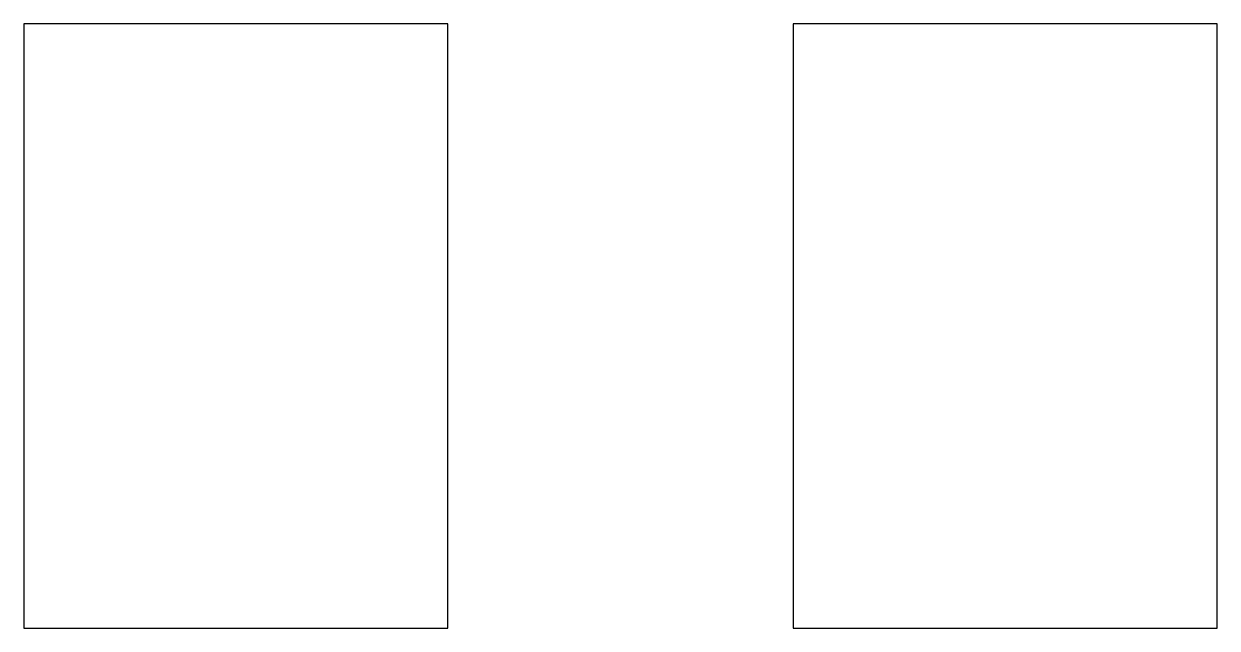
# Model space of a CAD drawing. Header units: millimetres. Extents: x 99.4 to 155.7, y 28.4 to 56.9.
import ezdxf

# ---------------------------------------------------------------- set-up
doc = ezdxf.new("R2010")
doc.units = ezdxf.units.MM

msp = doc.modelspace()

# ---------------------------------------------------------------- linework, layer by layer
for p, q in [((119.398, 56.893), (99.398, 56.893)), ((99.398, 56.893), (99.398, 28.393)), ((119.398, 28.393), (119.398, 56.893)), ((155.706, 56.893), (135.706, 56.893)), ((135.706, 56.893), (135.706, 28.393)), ((155.706, 28.393), (155.706, 56.893)), ((99.398, 28.393), (119.398, 28.393)), ((135.706, 28.393), (155.706, 28.393))]:
    msp.add_line(p, q)

doc.saveas('drawing.dxf')
